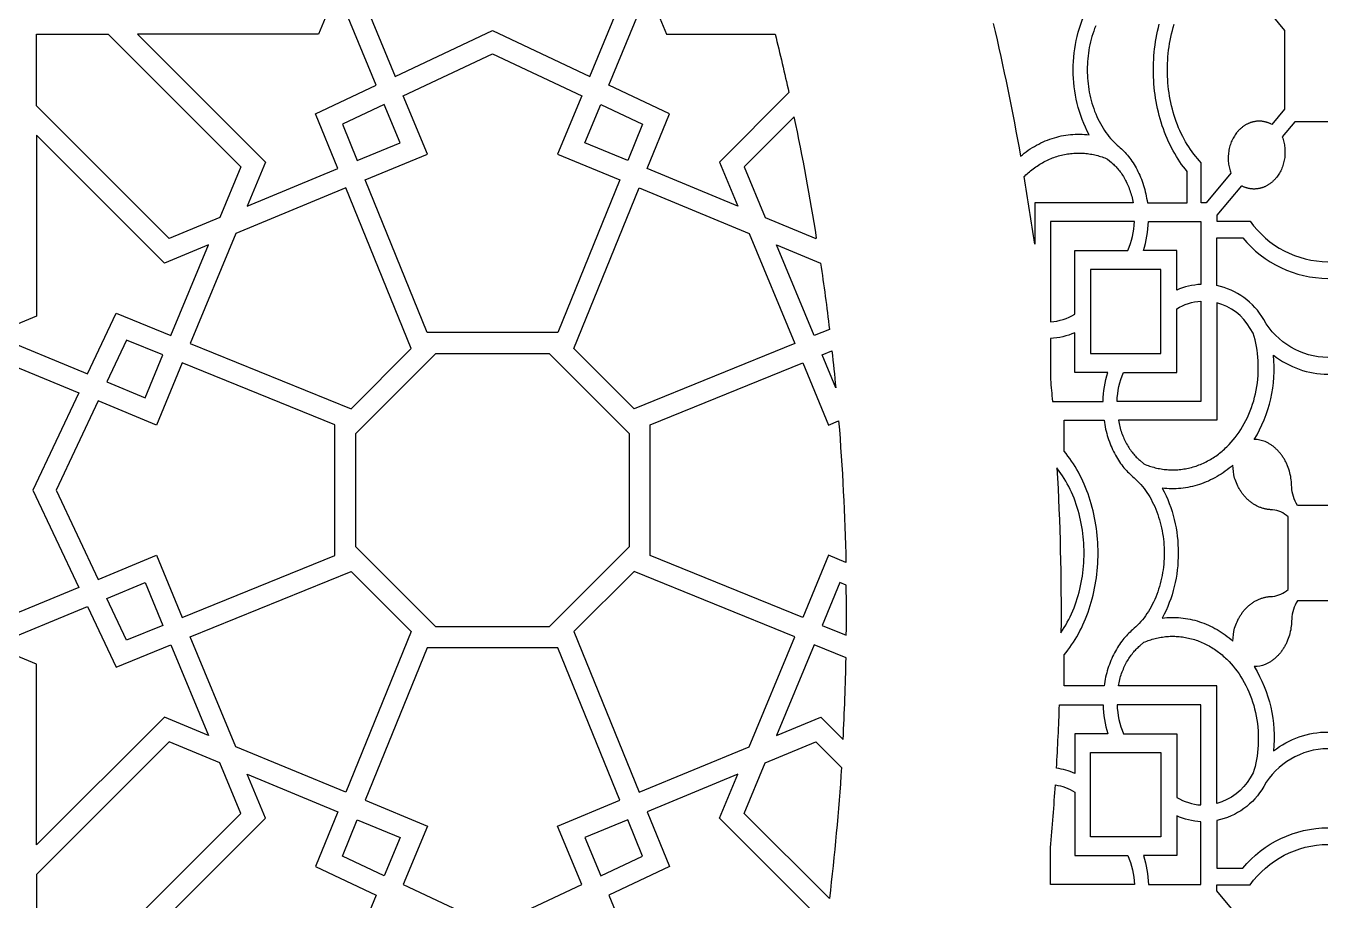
# Model space of a CAD drawing. Extents: x 59271 to 61367, y 41180 to 44085.
# Drawn here: x 60588.7 to 61073.9, y 41813.8 to 42139.9 of the extents above; entities that cross this region are included whole.
import ezdxf

# ---------------------------------------------------------------- set-up
doc = ezdxf.new("R2010")
doc.units = 0
doc.layers.get('0').update_dxf_attribs({"linetype": 'CONTINUOUS'})
doc.layers.add('LAYER_01', color=1, linetype='CONTINUOUS')

msp = doc.modelspace()

# ---------------------------------------------------------------- linework, layer by layer
for points in [[(60949.2, 42140.93, -0.013012), (60959.37, 42091.44), (60960.03, 42091.98), (60960.75, 42092.54), (60961.48, 42093.09), (60962.23, 42093.61), (60962.99, 42094.12), (60963.76, 42094.61), (60964.54, 42095.07), (60965.33, 42095.52), (60966.13, 42095.95), (60966.94, 42096.35), (60967.76, 42096.73), (60968.59, 42097.09), (60969.42, 42097.42), (60970.27, 42097.74), (60971.11, 42098.02), (60971.97, 42098.29), (60972.83, 42098.53), (60973.69, 42098.75), (60974.55, 42098.94), (60975.42, 42099.11), (60976.29, 42099.25), (60977.16, 42099.37), (60978.03, 42099.47), (60978.91, 42099.54), (60979.78, 42099.59), (60980.64, 42099.61), (60981.51, 42099.61), (60982.37, 42099.59), (60983.23, 42099.54), (60984.09, 42099.47), (60984.94, 42099.37, -0.124595), (60979.02, 42123.59, -0.124595), (60984.94, 42147.82)], [(61073.94, 42104.22), (61061.65, 42104.22), (61056.92, 42098.57), (61057.09, 42098.12), (61057.23, 42097.65), (61057.37, 42097.18), (61057.49, 42096.7), (61057.6, 42096.2), (61057.69, 42095.7), (61057.77, 42095.19), (61057.84, 42094.68), (61057.88, 42094.16), (61057.91, 42093.63), (61057.93, 42093.1), (61057.92, 42092.57), (61057.9, 42092.04), (61057.86, 42091.51), (61057.81, 42090.98), (61057.74, 42090.45), (61057.65, 42089.92), (61057.54, 42089.4), (61057.42, 42088.89), (61057.28, 42088.39), (61057.12, 42087.89), (61056.95, 42087.4), (61056.77, 42086.92), (61056.57, 42086.46), (61056.35, 42086), (61056.13, 42085.56), (61055.89, 42085.13), (61055.64, 42084.72), (61055.38, 42084.32), (61055.11, 42083.93), (61054.84, 42083.56), (61054.55, 42083.21), (61054.41, 42083.04), (61054.26, 42082.87), (61054.1, 42082.7), (61053.95, 42082.54), (61053.79, 42082.38), (61053.63, 42082.22), (61053.46, 42082.06), (61053.29, 42081.91), (61053.12, 42081.76), (61052.95, 42081.61), (61052.77, 42081.47), (61052.59, 42081.33), (61052.4, 42081.19), (61052.22, 42081.06), (61052.03, 42080.93), (61051.84, 42080.8), (61051.64, 42080.68), (61051.45, 42080.57), (61051.25, 42080.45), (61051.05, 42080.34), (61050.84, 42080.24), (61050.64, 42080.14), (61050.43, 42080.05), (61050.22, 42079.96), (61050.01, 42079.87), (61049.8, 42079.79), (61049.58, 42079.71), (61049.37, 42079.64), (61049.15, 42079.57), (61048.93, 42079.51), (61048.72, 42079.46), (61048.5, 42079.41), (61048.28, 42079.36), (61048.05, 42079.32), (61047.83, 42079.28), (61047.61, 42079.25), (61047.39, 42079.23), (61047.17, 42079.21), (61046.94, 42079.19), (61046.72, 42079.18), (61046.5, 42079.18), (61046.28, 42079.18), (61046.05, 42079.18), (61045.83, 42079.19), (61045.61, 42079.21), (61045.39, 42079.23), (61045.18, 42079.26), (61044.96, 42079.29), (61044.74, 42079.32), (61044.53, 42079.36), (61044.31, 42079.41), (61044.1, 42079.45), (61043.89, 42079.51), (61043.68, 42079.57), (61043.47, 42079.63), (61043.27, 42079.7), (61043.07, 42079.77), (61042.86, 42079.84), (61042.66, 42079.92), (61042.47, 42080.01), (61042.27, 42080.09), (61042.08, 42080.18), (61041.89, 42080.28), (61041.7, 42080.38), (61032.49, 42069.37), (61032.49, 42067.17), (61044.95, 42067.17, 0.240747), (61073.94, 42052.08)], [(61073.94, 42016.38, -0.26745), (61050, 42030.49, 0.215544), (61032.49, 42043.16), (61032.49, 42060.95), (61042.18, 42060.95, 0.222359), (61073.94, 42045.85), (61073.94, 42045.85)], [(61073.94, 41961.23), (61062.61, 41961.23, -0.12671), (61060.42, 41968.08), (61060.41, 41968.73), (61060.38, 41969.38), (61060.33, 41970.04), (61060.26, 41970.71), (61060.17, 41971.37), (61060.06, 41972.04), (61059.92, 41972.71), (61059.76, 41973.37), (61059.58, 41974.03), (61059.38, 41974.69), (61059.16, 41975.34), (61058.91, 41975.98), (61058.78, 41976.29), (61058.64, 41976.61), (61058.5, 41976.92), (61058.35, 41977.22), (61058.2, 41977.53), (61058.04, 41977.83), (61057.88, 41978.13), (61057.71, 41978.42), (61057.54, 41978.71), (61057.36, 41978.99), (61057.18, 41979.27), (61056.99, 41979.55), (61056.8, 41979.82), (61056.61, 41980.09), (61056.41, 41980.35), (61056.2, 41980.61), (61056, 41980.86), (61055.79, 41981.1), (61055.57, 41981.34), (61055.35, 41981.58), (61055.13, 41981.81), (61054.91, 41982.03), (61054.68, 41982.25), (61054.45, 41982.46), (61054.22, 41982.67), (61053.98, 41982.87), (61053.75, 41983.06), (61053.51, 41983.25), (61053.26, 41983.43), (61053.02, 41983.61), (61052.78, 41983.77), (61052.53, 41983.94), (61052.28, 41984.09), (61052.03, 41984.24), (61051.78, 41984.39), (61051.53, 41984.53), (61051.28, 41984.66), (61051.02, 41984.78), (61050.77, 41984.9), (61050.52, 41985.02, 0.091636), (61046.5, 41985.79, 0.159593), (61053.67, 42017.23, 0.16816), (61073.94, 42010.16)], [(61073.94, 41925.67), (61062.61, 41925.67, 0.12671), (61060.42, 41918.83), (61060.41, 41918.18), (61060.38, 41917.52), (61060.33, 41916.86), (61060.26, 41916.2), (61060.17, 41915.53), (61060.06, 41914.86), (61059.92, 41914.2), (61059.76, 41913.53), (61059.58, 41912.87), (61059.38, 41912.22), (61059.16, 41911.57), (61058.91, 41910.93), (61058.78, 41910.61), (61058.64, 41910.3), (61058.5, 41909.99), (61058.35, 41909.68), (61058.2, 41909.38), (61058.04, 41909.08), (61057.88, 41908.78), (61057.71, 41908.49), (61057.54, 41908.2), (61057.36, 41907.91), (61057.18, 41907.63), (61056.99, 41907.36), (61056.8, 41907.09), (61056.61, 41906.82), (61056.41, 41906.56), (61056.2, 41906.3), (61056, 41906.05), (61055.79, 41905.8), (61055.57, 41905.56), (61055.35, 41905.33), (61055.13, 41905.1), (61054.91, 41904.87), (61054.68, 41904.66), (61054.45, 41904.45), (61054.22, 41904.24), (61053.98, 41904.04), (61053.75, 41903.85), (61053.51, 41903.66), (61053.26, 41903.48), (61053.02, 41903.3), (61052.78, 41903.13), (61052.53, 41902.97), (61052.28, 41902.81), (61052.03, 41902.66), (61051.78, 41902.52), (61051.53, 41902.38), (61051.28, 41902.25), (61051.02, 41902.12), (61050.77, 41902), (61050.52, 41901.89, -0.091636), (61046.5, 41901.11, -0.159593), (61053.67, 41869.67, -0.16816), (61073.94, 41876.75)], [(61073.94, 41870.53, 0.26745), (61050, 41856.41, -0.215544), (61032.49, 41843.75), (61032.49, 41825.96), (61042.18, 41825.96, -0.222359), (61073.94, 41841.05), (61073.94, 41841.05)], [(61041.7, 41806.53), (61032.49, 41817.54), (61032.49, 41819.74), (61044.95, 41819.74, -0.240747), (61073.94, 41834.83)]]:
    msp.add_lwpolyline(points, format="xyb")
for points in [[(61052.99, 42143.93), (61057.72, 42138.27), (61057.72, 42123.59), (61057.72, 42108.92), (61052.99, 42103.26), (61052.81, 42103.36), (61052.62, 42103.46), (61052.42, 42103.55), (61052.23, 42103.63), (61052.03, 42103.72), (61051.83, 42103.8), (61051.63, 42103.87), (61051.43, 42103.94), (61051.22, 42104.01), (61051.02, 42104.07), (61050.81, 42104.13), (61050.6, 42104.18), (61050.38, 42104.23), (61050.17, 42104.28), (61049.96, 42104.32), (61049.74, 42104.35), (61049.52, 42104.38), (61049.3, 42104.41), (61049.08, 42104.43), (61048.86, 42104.45), (61048.64, 42104.46), (61048.42, 42104.46), (61048.2, 42104.46), (61047.98, 42104.46), (61047.75, 42104.45), (61047.53, 42104.43), (61047.31, 42104.41), (61047.09, 42104.39), (61046.86, 42104.36), (61046.64, 42104.32), (61046.42, 42104.28), (61046.2, 42104.23), (61045.98, 42104.18), (61045.76, 42104.13), (61045.54, 42104.06), (61045.33, 42104), (61045.11, 42103.93), (61044.9, 42103.85), (61044.69, 42103.77), (61044.48, 42103.68), (61044.27, 42103.59), (61044.06, 42103.5), (61043.85, 42103.4), (61043.65, 42103.29), (61043.45, 42103.19), (61043.25, 42103.07), (61043.05, 42102.96), (61042.86, 42102.83), (61042.67, 42102.71), (61042.48, 42102.58), (61042.29, 42102.45), (61042.11, 42102.31), (61041.93, 42102.17), (61041.75, 42102.03), (61041.58, 42101.88), (61041.41, 42101.73), (61041.24, 42101.58), (61041.07, 42101.42), (61040.91, 42101.26), (61040.75, 42101.1), (61040.59, 42100.94), (61040.44, 42100.77), (61040.29, 42100.6), (61040.15, 42100.43), (61039.86, 42100.08), (61039.58, 42099.71), (61039.31, 42099.32), (61039.06, 42098.92), (61038.81, 42098.51), (61038.57, 42098.08), (61038.34, 42097.64), (61038.13, 42097.18), (61037.93, 42096.72), (61037.75, 42096.24), (61037.58, 42095.75), (61037.42, 42095.25), (61037.28, 42094.75), (61037.16, 42094.23), (61037.05, 42093.71), (61036.96, 42093.19), (61036.89, 42092.66), (61036.83, 42092.13), (61036.8, 42091.6), (61036.77, 42091.07), (61036.77, 42090.54), (61036.78, 42090.01), (61036.81, 42089.48), (61036.86, 42088.96), (61036.92, 42088.45), (61037, 42087.94), (61037.1, 42087.44), (61037.2, 42086.94), (61037.33, 42086.46), (61037.46, 42085.99), (61037.61, 42085.52), (61037.77, 42085.07), (61028.56, 42074.07), (61026.72, 42074.07), (61026.72, 42088.96), (61026.02, 42089.71), (61025.33, 42090.49), (61024.65, 42091.3), (61023.98, 42092.14), (61023.33, 42093.01), (61022.7, 42093.91), (61022.08, 42094.84), (61021.48, 42095.8), (61020.9, 42096.78), (61020.34, 42097.78), (61019.8, 42098.81), (61019.28, 42099.87), (61018.78, 42100.94), (61018.3, 42102.04), (61017.85, 42103.15), (61017.42, 42104.29), (61017.02, 42105.44), (61016.64, 42106.6), (61016.29, 42107.78), (61015.96, 42108.97), (61015.66, 42110.17), (61015.38, 42111.38), (61015.14, 42112.59), (61014.91, 42113.81), (61014.72, 42115.04), (61014.55, 42116.26), (61014.41, 42117.49), (61014.29, 42118.72), (61014.21, 42119.95), (61014.14, 42121.17), (61014.11, 42122.38), (61014.09, 42123.59), (61014.11, 42124.81), (61014.14, 42126.02), (61014.21, 42127.24), (61014.29, 42128.47), (61014.41, 42129.7), (61014.55, 42130.93), (61014.72, 42132.15), (61014.91, 42133.38), (61015.14, 42134.6), (61015.38, 42135.81), (61015.66, 42137.02), (61015.96, 42138.22), (61016.29, 42139.41), (61016.64, 42140.59)], [(60987.38, 42139.97), (60986.99, 42139.01), (60986.63, 42138.03), (60986.3, 42137.04), (60985.99, 42136.03), (60985.7, 42135.02), (60985.44, 42133.99), (60985.21, 42132.96), (60985, 42131.92), (60984.81, 42130.88), (60984.66, 42129.83), (60984.52, 42128.79), (60984.41, 42127.74), (60984.33, 42126.7), (60984.27, 42125.66), (60984.24, 42124.62), (60984.22, 42123.59), (60984.24, 42122.57), (60984.27, 42121.53), (60984.33, 42120.49), (60984.41, 42119.45), (60984.52, 42118.4), (60984.66, 42117.36), (60984.81, 42116.31), (60985, 42115.27), (60985.21, 42114.23), (60985.44, 42113.2), (60985.7, 42112.17), (60985.99, 42111.16), (60986.3, 42110.15), (60986.63, 42109.16), (60986.99, 42108.18), (60987.38, 42107.22), (60987.78, 42106.27), (60988.21, 42105.34), (60988.66, 42104.44), (60989.13, 42103.55), (60989.62, 42102.69), (60990.13, 42101.85), (60990.65, 42101.04), (60991.2, 42100.25), (60991.76, 42099.49), (60992.33, 42098.76), (60992.92, 42098.06), (60993.52, 42097.38), (60994.14, 42096.74), (60994.76, 42096.12), (60995.39, 42095.54), (60996.03, 42094.99), (60996.5, 42094.59), (60996.96, 42094.17), (60997.42, 42093.73), (60997.88, 42093.27), (60998.33, 42092.8), (60998.78, 42092.3), (60999.22, 42091.79), (60999.65, 42091.26), (61000.07, 42090.71), (61000.49, 42090.14), (61000.9, 42089.56), (61001.3, 42088.96), (61001.69, 42088.34), (61002.07, 42087.7), (61002.44, 42087.05), (61002.8, 42086.38), (61003.14, 42085.7), (61003.48, 42085), (61003.8, 42084.29), (61004.11, 42083.56), (61004.4, 42082.82), (61004.68, 42082.07), (61004.95, 42081.31), (61005.2, 42080.53), (61005.43, 42079.75), (61005.65, 42078.96), (61005.86, 42078.16), (61006.05, 42077.35), (61006.22, 42076.54), (61006.37, 42075.72), (61006.51, 42074.89), (61006.63, 42074.07), (61021.51, 42074.07), (61021.51, 42085.65), (61020.8, 42086.52), (61020.1, 42087.43), (61019.41, 42088.37), (61018.74, 42089.33), (61018.09, 42090.32), (61017.45, 42091.34), (61016.83, 42092.38), (61016.23, 42093.45), (61015.65, 42094.55), (61015.09, 42095.66), (61014.55, 42096.8), (61014.03, 42097.96), (61013.54, 42099.14), (61013.06, 42100.34), (61012.61, 42101.56), (61012.19, 42102.79), (61011.79, 42104.04), (61011.41, 42105.3), (61011.06, 42106.57), (61010.74, 42107.86), (61010.44, 42109.15), (61010.17, 42110.45), (61009.92, 42111.76), (61009.7, 42113.07), (61009.51, 42114.39), (61009.34, 42115.71), (61009.2, 42117.03), (61009.09, 42118.35), (61009, 42119.67), (61008.94, 42120.98), (61008.9, 42122.29), (61008.89, 42123.59), (61008.9, 42124.9), (61008.94, 42126.21), (61009, 42127.52), (61009.09, 42128.84), (61009.2, 42130.16), (61009.34, 42131.48), (61009.51, 42132.8), (61009.7, 42134.12), (61009.92, 42135.43), (61010.17, 42136.74), (61010.44, 42138.04), (61010.74, 42139.33), (61011.06, 42140.62)]]:
    msp.add_lwpolyline(points)
for points in [[(60960.7, 42083.8), (60960.9, 42084.01), (60961.33, 42084.42), (60961.77, 42084.82), (60962.21, 42085.22), (60962.66, 42085.6), (60963.12, 42085.98), (60963.58, 42086.35), (60964.05, 42086.71), (60964.53, 42087.07), (60965.02, 42087.41), (60965.51, 42087.75), (60966, 42088.07), (60966.51, 42088.38), (60967.02, 42088.69), (60967.53, 42088.98), (60968.05, 42089.27), (60968.58, 42089.54), (60969.11, 42089.8), (60969.64, 42090.05), (60970.18, 42090.29), (60970.72, 42090.52), (60971.27, 42090.74), (60971.82, 42090.95), (60972.37, 42091.14), (60972.93, 42091.32), (60973.49, 42091.49), (60974.05, 42091.65), (60974.62, 42091.79), (60975.18, 42091.93), (60975.75, 42092.05), (60976.32, 42092.16), (60976.89, 42092.25), (60977.47, 42092.34), (60978.04, 42092.41), (60978.61, 42092.47), (60979.19, 42092.51), (60979.76, 42092.55), (60980.33, 42092.57), (60980.9, 42092.58), (60981.47, 42092.57), (60982.04, 42092.56), (60982.61, 42092.53), (60983.17, 42092.49), (60983.74, 42092.44), (60984.3, 42092.38), (60984.86, 42092.3), (60985.41, 42092.22), (60985.97, 42092.12), (60986.51, 42092.01), (60987.06, 42091.89), (60987.6, 42091.76), (60988.14, 42091.62), (60988.67, 42091.47), (60989.2, 42091.31), (60989.73, 42091.14), (60990.25, 42090.96), (60990.76, 42090.76), (60991.27, 42090.56), (60991.78, 42090.35), (60993.3, 42089), (60993.63, 42088.71), (60993.97, 42088.41), (60994.3, 42088.1), (60994.63, 42087.78), (60994.95, 42087.44), (60995.27, 42087.09), (60995.59, 42086.72), (60995.91, 42086.35), (60996.22, 42085.96), (60996.52, 42085.56), (60996.82, 42085.15), (60997.12, 42084.72), (60997.41, 42084.28), (60997.69, 42083.83), (60997.97, 42083.37), (60998.24, 42082.9), (60998.5, 42082.41), (60998.75, 42081.92), (60999, 42081.41), (60999.23, 42080.9), (60999.46, 42080.37), (60999.68, 42079.83), (60999.89, 42079.29), (61000.09, 42078.74), (61000.28, 42078.18), (61000.46, 42077.61), (61000.63, 42077.03), (61000.79, 42076.45), (61000.93, 42075.86), (61001.07, 42075.27), (61001.2, 42074.67), (61001.31, 42074.07), (60964.64, 42074.07), (60964.64, 42058.61, 0.006565)], [(60999.4, 42056.22, 0.090687), (61001.79, 42067.03), (60970.53, 42067.03), (60970.53, 42029.68, 0.123377), (60979.57, 42032.53), (60979.57, 42056.22)], [(61026.61, 42043.6, 0.093744), (61017.56, 42041.45), (61017.56, 42056.22), (61005.21, 42056.22, 0.067508), (61007, 42067.03), (61026.61, 42067.03)], [(61017.56, 42034.52, -0.123377), (61026.61, 42037.37), (61026.61, 42000.02), (60995.35, 42000.02, -0.090687), (60997.74, 42010.82), (61017.56, 42010.82)], [(61044.99, 42027.22, 0.200602), (61032.49, 42036.8), (61032.49, 41992.98), (60995.83, 41992.98), (60995.94, 41992.38), (60996.07, 41991.78), (60996.2, 41991.19), (60996.35, 41990.6), (60996.51, 41990.02), (60996.68, 41989.44), (60996.86, 41988.87), (60997.05, 41988.31), (60997.25, 41987.76), (60997.46, 41987.21), (60997.68, 41986.68), (60997.91, 41986.15), (60998.14, 41985.64), (60998.39, 41985.13), (60998.64, 41984.64), (60998.9, 41984.15), (60999.17, 41983.68), (60999.45, 41983.22), (60999.73, 41982.77), (61000.02, 41982.33), (61000.31, 41981.9), (61000.62, 41981.49), (61000.92, 41981.09), (61001.23, 41980.7), (61001.55, 41980.32), (61001.86, 41979.96), (61002.19, 41979.61), (61002.51, 41979.27), (61002.84, 41978.95), (61003.17, 41978.64), (61003.51, 41978.34), (61003.84, 41978.05), (61005.36, 41976.69), (61005.87, 41976.48), (61006.38, 41976.28), (61006.89, 41976.09), (61007.41, 41975.91), (61007.94, 41975.74), (61008.47, 41975.58), (61009, 41975.43), (61009.54, 41975.29), (61010.08, 41975.16), (61010.62, 41975.04), (61011.17, 41974.93), (61011.73, 41974.83), (61012.28, 41974.74), (61012.84, 41974.67), (61013.4, 41974.61), (61013.96, 41974.56), (61014.53, 41974.52), (61015.1, 41974.49), (61015.67, 41974.47), (61016.24, 41974.47), (61016.81, 41974.48), (61017.38, 41974.5), (61017.95, 41974.54), (61018.53, 41974.58), (61019.1, 41974.64), (61019.67, 41974.71), (61020.24, 41974.8), (61020.82, 41974.89), (61021.39, 41975), (61021.95, 41975.12), (61022.52, 41975.25), (61023.09, 41975.4), (61023.65, 41975.56), (61024.21, 41975.73), (61024.77, 41975.91), (61025.32, 41976.1), (61025.87, 41976.31), (61026.42, 41976.52), (61026.96, 41976.75), (61027.5, 41976.99), (61028.03, 41977.24), (61028.56, 41977.51), (61029.09, 41977.78), (61029.61, 41978.06), (61030.12, 41978.36), (61030.63, 41978.66), (61031.13, 41978.98), (61031.63, 41979.3), (61032.12, 41979.64), (61032.61, 41979.98), (61033.09, 41980.33), (61033.56, 41980.7), (61034.02, 41981.07), (61034.48, 41981.44), (61034.93, 41981.83), (61035.37, 41982.23), (61035.81, 41982.63), (61036.24, 41983.04), (61037.07, 41983.88), (61037.87, 41984.74), (61038.64, 41985.63), (61039.39, 41986.55), (61040.11, 41987.51), (61040.81, 41988.51), (61041.49, 41989.54), (61042.15, 41990.61), (61042.77, 41991.71), (61043.37, 41992.85), (61043.94, 41994.01), (61044.47, 41995.21), (61044.98, 41996.43), (61045.44, 41997.68), (61045.87, 41998.95), (61046.26, 42000.24), (61046.62, 42001.56), (61046.93, 42002.88), (61047.21, 42004.22), (61047.44, 42005.58), (61047.63, 42006.94), (61047.78, 42008.3), (61047.89, 42009.67), (61047.96, 42011.04), (61047.98, 42012.41), (61047.97, 42013.77), (61047.91, 42015.13), (61047.82, 42016.47), (61047.68, 42017.8), (61047.51, 42019.12), (61047.3, 42020.42), (61047.06, 42021.7), (61046.78, 42022.96), (61046.47, 42024.19), (61046.12, 42025.41)], [(60971.23, 42000.02), (60990.14, 42000.02, -0.067508), (60991.93, 42010.82), (60979.57, 42010.82), (60979.57, 42025.59, -0.093744), (60970.53, 42023.45), (60970.53, 42008.15, -0.002102)], [(61059.06, 41956.99, 0.165069), (61053.33, 41959.61), (61053.06, 41959.61), (61052.79, 41959.62), (61052.51, 41959.63), (61052.24, 41959.65), (61051.96, 41959.68), (61051.69, 41959.71), (61051.41, 41959.75), (61051.13, 41959.8), (61050.85, 41959.85), (61050.57, 41959.91), (61050.29, 41959.97), (61050.01, 41960.04), (61049.74, 41960.12), (61049.46, 41960.2), (61049.18, 41960.29), (61048.9, 41960.39), (61048.62, 41960.5), (61048.35, 41960.61), (61048.07, 41960.73), (61047.8, 41960.85), (61047.53, 41960.98), (61047.26, 41961.12), (61046.99, 41961.26), (61046.72, 41961.41), (61046.46, 41961.57), (61046.2, 41961.73), (61045.94, 41961.9), (61045.68, 41962.08), (61045.42, 41962.26), (61045.17, 41962.45), (61044.92, 41962.65), (61044.68, 41962.85), (61044.44, 41963.05), (61044.2, 41963.27), (61043.96, 41963.48), (61043.73, 41963.71), (61043.51, 41963.93), (61043.28, 41964.17), (61043.06, 41964.4), (61042.85, 41964.65), (61042.64, 41964.89), (61042.43, 41965.15), (61042.23, 41965.4), (61042.03, 41965.66), (61041.84, 41965.93), (61041.66, 41966.19), (61041.47, 41966.47), (61041.3, 41966.74), (61041.12, 41967.02), (61040.96, 41967.3), (61040.79, 41967.58), (61040.64, 41967.87), (61040.34, 41968.45), (61040.06, 41969.04), (61039.8, 41969.63), (61039.57, 41970.23), (61039.35, 41970.84), (61039.16, 41971.44, -0.065359), (61038.51, 41976.24), (61037.82, 41975.65), (61037.11, 41975.07), (61036.39, 41974.5), (61035.66, 41973.96), (61034.91, 41973.43), (61034.15, 41972.93), (61033.38, 41972.44), (61032.6, 41971.97), (61031.81, 41971.53), (61031.01, 41971.1), (61030.2, 41970.7), (61029.38, 41970.32), (61028.55, 41969.96), (61027.71, 41969.62), (61026.87, 41969.31), (61026.02, 41969.02), (61025.17, 41968.76), (61024.31, 41968.52), (61023.45, 41968.3), (61022.59, 41968.11), (61021.72, 41967.94), (61020.85, 41967.79), (61019.98, 41967.67), (61019.1, 41967.58), (61018.23, 41967.51), (61017.36, 41967.46), (61016.5, 41967.44), (61015.63, 41967.44), (61014.77, 41967.46), (61013.91, 41967.51), (61013.05, 41967.58), (61012.2, 41967.68, -0.124595), (61018.12, 41943.45, -0.124595), (61012.2, 41919.23), (61013.05, 41919.33), (61013.91, 41919.4), (61014.77, 41919.44), (61015.63, 41919.47), (61016.5, 41919.47), (61017.36, 41919.45), (61018.23, 41919.4), (61019.1, 41919.33), (61019.98, 41919.23), (61020.85, 41919.11), (61021.72, 41918.97), (61022.59, 41918.8), (61023.45, 41918.61), (61024.31, 41918.39), (61025.17, 41918.15), (61026.02, 41917.88), (61026.87, 41917.59), (61027.71, 41917.28), (61028.55, 41916.95), (61029.38, 41916.59), (61030.2, 41916.21), (61031.01, 41915.8), (61031.81, 41915.38), (61032.6, 41914.93), (61033.38, 41914.47), (61034.15, 41913.98), (61034.91, 41913.47), (61035.66, 41912.95), (61036.39, 41912.4), (61037.11, 41911.84), (61037.82, 41911.26), (61038.51, 41910.66, -0.065359), (61039.16, 41915.46), (61039.35, 41916.07), (61039.57, 41916.67), (61039.8, 41917.27), (61040.06, 41917.87), (61040.34, 41918.46), (61040.64, 41919.04), (61040.79, 41919.32), (61040.96, 41919.61), (61041.12, 41919.89), (61041.3, 41920.17), (61041.47, 41920.44), (61041.66, 41920.71), (61041.84, 41920.98), (61042.03, 41921.24), (61042.23, 41921.5), (61042.43, 41921.76), (61042.64, 41922.01), (61042.85, 41922.26), (61043.06, 41922.5), (61043.28, 41922.74), (61043.51, 41922.97), (61043.73, 41923.2), (61043.96, 41923.42), (61044.2, 41923.64), (61044.44, 41923.85), (61044.68, 41924.06), (61044.92, 41924.26), (61045.17, 41924.45), (61045.42, 41924.64), (61045.68, 41924.83), (61045.94, 41925), (61046.2, 41925.17), (61046.46, 41925.34), (61046.72, 41925.49), (61046.99, 41925.64), (61047.26, 41925.79), (61047.53, 41925.93), (61047.8, 41926.06), (61048.07, 41926.18), (61048.35, 41926.3), (61048.62, 41926.41), (61048.9, 41926.52), (61049.18, 41926.61), (61049.46, 41926.7), (61049.74, 41926.79), (61050.01, 41926.87), (61050.29, 41926.94), (61050.57, 41927), (61050.85, 41927.06), (61051.13, 41927.11), (61051.41, 41927.16), (61051.69, 41927.19), (61051.96, 41927.23), (61052.24, 41927.25), (61052.51, 41927.27), (61052.79, 41927.29), (61053.06, 41927.29), (61053.33, 41927.3, 0.165069), (61059.06, 41929.91)], [(60974.44, 41913.77), (60974.44, 41913.77), (60975.06, 41914.7), (60975.66, 41915.66), (60976.24, 41916.64), (60976.8, 41917.64), (60977.34, 41918.67), (60977.86, 41919.73), (60978.36, 41920.8), (60978.84, 41921.9), (60979.29, 41923.01), (60979.72, 41924.15), (60980.12, 41925.3), (60980.5, 41926.46), (60980.85, 41927.64), (60981.18, 41928.83), (60981.48, 41930.03), (60981.76, 41931.23), (60982, 41932.45), (60982.23, 41933.67), (60982.42, 41934.9), (60982.59, 41936.12), (60982.73, 41937.35), (60982.84, 41938.58), (60982.93, 41939.8), (60983, 41941.03), (60983.03, 41942.24), (60983.05, 41943.45), (60983.05, 41943.45), (60983.05, 41943.45), (60983.03, 41944.66), (60983, 41945.88), (60982.93, 41947.1), (60982.84, 41948.33), (60982.73, 41949.56), (60982.59, 41950.78), (60982.42, 41952.01), (60982.23, 41953.24), (60982, 41954.46), (60981.76, 41955.67), (60981.48, 41956.88), (60981.18, 41958.08), (60980.85, 41959.27), (60980.5, 41960.45), (60980.12, 41961.61), (60979.72, 41962.76), (60979.29, 41963.89), (60978.84, 41965.01), (60978.36, 41966.1), (60977.86, 41967.18), (60977.34, 41968.23), (60976.8, 41969.26), (60976.24, 41970.27), (60975.66, 41971.25), (60975.06, 41972.21), (60974.44, 41973.13), (60973.8, 41974.03), (60973.15, 41974.91), (60972.94, 41975.17, -0.01582)], [(61044.99, 41859.68, -0.200602), (61032.49, 41850.11), (61032.49, 41893.93), (60995.83, 41893.93), (60995.94, 41894.53), (60996.07, 41895.13), (60996.2, 41895.72), (60996.35, 41896.31), (60996.51, 41896.89), (60996.68, 41897.47), (60996.86, 41898.04), (60997.05, 41898.6), (60997.25, 41899.15), (60997.46, 41899.69), (60997.68, 41900.23), (60997.91, 41900.75), (60998.14, 41901.27), (60998.39, 41901.78), (60998.64, 41902.27), (60998.9, 41902.76), (60999.17, 41903.23), (60999.45, 41903.69), (60999.73, 41904.14), (61000.02, 41904.58), (61000.31, 41905), (61000.62, 41905.42), (61000.92, 41905.82), (61001.23, 41906.21), (61001.55, 41906.58), (61001.86, 41906.95), (61002.19, 41907.3), (61002.51, 41907.63), (61002.84, 41907.96), (61003.17, 41908.27), (61003.51, 41908.57), (61003.84, 41908.86), (61005.36, 41910.21), (61005.87, 41910.42), (61006.38, 41910.62), (61006.89, 41910.81), (61007.41, 41911), (61007.94, 41911.17), (61008.47, 41911.33), (61009, 41911.48), (61009.54, 41911.62), (61010.08, 41911.75), (61010.62, 41911.87), (61011.17, 41911.98), (61011.73, 41912.08), (61012.28, 41912.16), (61012.84, 41912.24), (61013.4, 41912.3), (61013.96, 41912.35), (61014.53, 41912.39), (61015.1, 41912.42), (61015.67, 41912.43), (61016.24, 41912.43), (61016.81, 41912.43), (61017.38, 41912.4), (61017.95, 41912.37), (61018.53, 41912.32), (61019.1, 41912.27), (61019.67, 41912.19), (61020.24, 41912.11), (61020.82, 41912.01), (61021.39, 41911.91), (61021.95, 41911.79), (61022.52, 41911.65), (61023.09, 41911.51), (61023.65, 41911.35), (61024.21, 41911.18), (61024.77, 41911), (61025.32, 41910.8), (61025.87, 41910.6), (61026.42, 41910.38), (61026.96, 41910.15), (61027.5, 41909.91), (61028.03, 41909.66), (61028.56, 41909.4), (61029.09, 41909.13), (61029.61, 41908.84), (61030.12, 41908.55), (61030.63, 41908.24), (61031.13, 41907.93), (61031.63, 41907.6), (61032.12, 41907.27), (61032.61, 41906.93), (61033.09, 41906.57), (61033.56, 41906.21), (61034.02, 41905.84), (61034.48, 41905.46), (61034.93, 41905.08), (61035.37, 41904.68), (61035.81, 41904.28), (61036.24, 41903.87), (61037.07, 41903.03), (61037.87, 41902.16), (61038.64, 41901.27), (61039.39, 41900.35), (61040.11, 41899.39), (61040.81, 41898.4), (61041.49, 41897.37), (61042.15, 41896.3), (61042.77, 41895.2), (61043.37, 41894.06), (61043.94, 41892.9), (61044.47, 41891.7), (61044.98, 41890.48), (61045.44, 41889.23), (61045.87, 41887.96), (61046.26, 41886.66), (61046.62, 41885.35), (61046.93, 41884.02), (61047.21, 41882.68), (61047.44, 41881.33), (61047.63, 41879.97), (61047.78, 41878.6), (61047.89, 41877.23), (61047.96, 41875.86), (61047.98, 41874.5), (61047.97, 41873.14), (61047.91, 41871.78), (61047.82, 41870.44), (61047.68, 41869.11), (61047.51, 41867.79), (61047.3, 41866.49), (61047.06, 41865.21), (61046.78, 41863.95), (61046.47, 41862.71), (61046.12, 41861.5)], [(60973.87, 41886.89), (60990.14, 41886.89, 0.067508), (60991.93, 41876.08), (60979.57, 41876.08), (60979.57, 41861.31, 0.071333), (60972.75, 41863.26, 0.006092)], [(61017.56, 41852.39, 0.123377), (61026.61, 41849.54), (61026.61, 41886.89), (60995.35, 41886.89, 0.090687), (60997.74, 41876.08), (61017.56, 41876.08)], [(60972.36, 41857.03, -0.099538), (60979.57, 41854.38), (60979.57, 41830.68), (60999.4, 41830.68, -0.090687), (61001.79, 41819.88), (60970.53, 41819.88), (60970.53, 41833.65, 0.00604)], [(61026.61, 41843.31, -0.093744), (61017.56, 41845.45), (61017.56, 41830.68), (61005.21, 41830.68, -0.067508), (61007, 41819.88), (61026.61, 41819.88)]]:
    msp.add_lwpolyline(points, format="xyb", close=True)
for points in [[(60985.46, 42017.86), (61011.68, 42017.86), (61011.68, 42049.19), (60985.46, 42049.19)], [(61012.92, 41943.45), (61012.9, 41942.43), (61012.87, 41941.39), (61012.81, 41940.35), (61012.73, 41939.31), (61012.62, 41938.26), (61012.48, 41937.22), (61012.32, 41936.17), (61012.14, 41935.13), (61011.93, 41934.09), (61011.7, 41933.06), (61011.44, 41932.03), (61011.15, 41931.01), (61010.84, 41930.01), (61010.5, 41929.02), (61010.15, 41928.04), (61009.76, 41927.07), (61009.36, 41926.13), (61008.93, 41925.2), (61008.48, 41924.3), (61008.01, 41923.41), (61007.52, 41922.55), (61007.01, 41921.71), (61006.49, 41920.9), (61005.94, 41920.11), (61005.38, 41919.35), (61004.81, 41918.62), (61004.22, 41917.91), (61003.62, 41917.24), (61003, 41916.6), (61002.38, 41915.98), (61001.75, 41915.4), (61001.11, 41914.84), (61000.64, 41914.44), (61000.17, 41914.03), (60999.71, 41913.59), (60999.26, 41913.13), (60998.81, 41912.66), (60998.36, 41912.16), (60997.92, 41911.65), (60997.49, 41911.12), (60997.07, 41910.57), (60996.65, 41910), (60996.24, 41909.42), (60995.84, 41908.82), (60995.45, 41908.2), (60995.07, 41907.56), (60994.7, 41906.91), (60994.34, 41906.24), (60993.99, 41905.56), (60993.66, 41904.86), (60993.34, 41904.14), (60993.03, 41903.42), (60992.74, 41902.68), (60992.46, 41901.93), (60992.19, 41901.17), (60991.94, 41900.39), (60991.71, 41899.61), (60991.49, 41898.82), (60991.28, 41898.02), (60991.09, 41897.21), (60990.92, 41896.4), (60990.77, 41895.58), (60990.63, 41894.75), (60990.51, 41893.93), (60975.62, 41893.93), (60975.62, 41905.51), (60976.34, 41906.38), (60977.04, 41907.29), (60977.72, 41908.23), (60978.39, 41909.19), (60979.05, 41910.18), (60979.69, 41911.2), (60980.31, 41912.24), (60980.91, 41913.31), (60981.49, 41914.41), (60982.05, 41915.52), (60982.59, 41916.66), (60983.11, 41917.82), (60983.6, 41919), (60984.08, 41920.2), (60984.53, 41921.42), (60984.95, 41922.65), (60985.35, 41923.9), (60985.73, 41925.16), (60986.08, 41926.43), (60986.4, 41927.72), (60986.7, 41929.01), (60986.97, 41930.31), (60987.22, 41931.62), (60987.44, 41932.93), (60987.63, 41934.25), (60987.8, 41935.57), (60987.94, 41936.89), (60988.05, 41938.21), (60988.14, 41939.53), (60988.2, 41940.84), (60988.24, 41942.15), (60988.25, 41943.45), (60988.24, 41944.76), (60988.2, 41946.07), (60988.14, 41947.38), (60988.05, 41948.7), (60987.94, 41950.02), (60987.8, 41951.34), (60987.63, 41952.66), (60987.44, 41953.97), (60987.22, 41955.29), (60986.97, 41956.6), (60986.7, 41957.9), (60986.4, 41959.19), (60986.08, 41960.48), (60985.73, 41961.75), (60985.35, 41963.01), (60984.95, 41964.26), (60984.53, 41965.49), (60984.08, 41966.71), (60983.6, 41967.91), (60983.11, 41969.09), (60982.59, 41970.25), (60982.05, 41971.39), (60981.49, 41972.5), (60980.91, 41973.6), (60980.31, 41974.66), (60979.69, 41975.71), (60979.05, 41976.73), (60978.39, 41977.72), (60977.72, 41978.68), (60977.04, 41979.62), (60976.34, 41980.52), (60975.62, 41981.4), (60975.62, 41992.98), (60990.51, 41992.98), (60990.63, 41992.15), (60990.77, 41991.33), (60990.92, 41990.51), (60991.09, 41989.7), (60991.28, 41988.89), (60991.49, 41988.09), (60991.71, 41987.3), (60991.94, 41986.51), (60992.19, 41985.74), (60992.46, 41984.98), (60992.74, 41984.23), (60993.03, 41983.49), (60993.34, 41982.76), (60993.66, 41982.05), (60993.99, 41981.35), (60994.34, 41980.67), (60994.7, 41980), (60995.07, 41979.35), (60995.45, 41978.71), (60995.84, 41978.09), (60996.24, 41977.49), (60996.65, 41976.9), (60997.07, 41976.34), (60997.49, 41975.79), (60997.92, 41975.26), (60998.36, 41974.75), (60998.81, 41974.25), (60999.26, 41973.78), (60999.71, 41973.32), (61000.17, 41972.88), (61000.64, 41972.46), (61001.11, 41972.06), (61001.75, 41971.51), (61002.38, 41970.93), (61003, 41970.31), (61003.62, 41969.67), (61004.22, 41968.99), (61004.81, 41968.29), (61005.38, 41967.56), (61005.94, 41966.8), (61006.49, 41966.01), (61007.01, 41965.2), (61007.52, 41964.36), (61008.01, 41963.5), (61008.48, 41962.61), (61008.93, 41961.71), (61009.36, 41960.78), (61009.76, 41959.83), (61010.15, 41958.87), (61010.5, 41957.89), (61010.84, 41956.9), (61011.15, 41955.89), (61011.44, 41954.88), (61011.7, 41953.85), (61011.93, 41952.82), (61012.14, 41951.78), (61012.32, 41950.74), (61012.48, 41949.69), (61012.62, 41948.64), (61012.73, 41947.6), (61012.81, 41946.55), (61012.87, 41945.52), (61012.9, 41944.48)], [(60985.46, 41869.05), (61011.68, 41869.05), (61011.68, 41837.72), (60985.46, 41837.72)]]:
    msp.add_lwpolyline(points, close=True)
at = {"layer": 'LAYER_01'}
for points in [[(60762.56, 42138.21), (60798.84, 42121.17), (60816.4, 42163.56), (60798.84, 42205.96), (60762.56, 42188.92), (60726.28, 42205.96), (60708.72, 42163.56), (60726.28, 42121.17)], [(60719.22, 42117.85), (60704.5, 42153.38), (60697.68, 42136.9), (60630.28, 42136.9), (60677.94, 42089.24), (60671.11, 42072.76), (60704.95, 42086.78), (60696.62, 42107.24)], [(60668.74, 42087.41), (60660.93, 42068.55), (60642.06, 42060.73), (60592.57, 42110.21), (60592.57, 42136.9), (60619.26, 42136.9)], [(60762.56, 42129.6), (60795.86, 42113.96), (60786.83, 42092.16), (60810.04, 42082.54), (60786.89, 42025.64), (60738.24, 42025.64), (60715.09, 42082.54), (60738.3, 42092.16), (60729.27, 42113.96)], [(60722.2, 42110.64), (60706.63, 42103.33), (60712.15, 42089.76), (60728.11, 42096.38)], [(60802.92, 42110.64), (60818.5, 42103.33), (60812.98, 42089.76), (60797.01, 42096.38)], [(60642.69, 42024.53), (60656.71, 42058.36), (60640.23, 42051.53), (60592.57, 42099.19), (60592.57, 42031.8), (60576.09, 42024.97), (60611.62, 42010.25), (60622.23, 42032.85)], [(60707.88, 42079.56), (60666.89, 42062.58), (60649.91, 42021.59), (60709.81, 41997.22), (60732.25, 42019.66)], [(60817.24, 42079.56), (60858.23, 42062.58), (60875.21, 42021.59), (60815.31, 41997.22), (60792.87, 42019.66)], [(60591.26, 41966.91), (60608.3, 41930.63), (60565.91, 41913.07), (60523.52, 41930.63), (60540.56, 41966.91), (60523.52, 42003.19), (60565.91, 42020.75), (60608.3, 42003.19)], [(60639.71, 42017.32), (60626.14, 42022.84), (60618.83, 42007.27), (60633.1, 42001.36)], [(60762.56, 42017.84), (60783.66, 42017.84), (60813.5, 41988.01), (60813.5, 41945.81), (60783.66, 41915.98), (60741.46, 41915.98), (60711.63, 41945.81), (60711.63, 41988.01), (60741.46, 42017.84)], [(60599.87, 41966.91), (60615.51, 41933.62), (60637.32, 41942.65), (60646.93, 41919.43), (60703.83, 41942.58), (60703.83, 41991.24), (60646.93, 42014.39), (60637.32, 41991.17), (60615.51, 42000.2)], [(60639.71, 41916.5), (60626.14, 41910.98), (60618.83, 41926.55), (60633.1, 41932.46)], [(60707.88, 41854.26), (60666.89, 41871.24), (60649.91, 41912.23), (60709.81, 41936.6), (60732.25, 41914.16)], [(60817.24, 41854.26), (60858.23, 41871.24), (60875.21, 41912.23), (60815.31, 41936.6), (60792.87, 41914.16)], [(60642.69, 41909.29), (60656.71, 41875.46), (60640.23, 41882.29), (60592.57, 41834.63), (60592.57, 41902.02), (60576.09, 41908.85), (60611.62, 41923.57), (60622.23, 41900.97)], [(60762.56, 41804.22), (60795.86, 41819.86), (60786.83, 41841.66), (60810.04, 41851.28), (60786.89, 41908.18), (60738.24, 41908.18), (60715.09, 41851.28), (60738.3, 41841.66), (60729.27, 41819.86)], [(60668.74, 41846.4), (60660.93, 41865.27), (60642.06, 41873.09), (60592.57, 41823.61), (60592.57, 41796.92), (60619.26, 41796.92)], [(60719.22, 41815.97), (60704.5, 41780.44), (60697.68, 41796.92), (60630.28, 41796.92), (60677.94, 41844.58), (60671.11, 41861.06), (60704.95, 41847.04), (60696.62, 41826.58)], [(60722.2, 41823.17), (60706.63, 41830.49), (60712.15, 41844.06), (60728.11, 41837.44)], [(60802.92, 41823.17), (60818.5, 41830.49), (60812.98, 41844.06), (60797.01, 41837.44)]]:
    msp.add_lwpolyline(points, close=True, dxfattribs=at)
for points in [[(60873.04, 42115.1), (60847.19, 42089.24), (60854.01, 42072.76), (60820.18, 42086.78), (60828.5, 42107.24), (60805.91, 42117.85), (60820.62, 42153.38), (60827.45, 42136.9), (60867.88, 42136.9, -0.006288)], [(60875.01, 42106.04), (60856.38, 42087.41), (60864.2, 42068.55), (60883.07, 42060.73), (60883.37, 42061.03, 0.012849)], [(60888.14, 42026.85), (60882.43, 42024.53), (60868.42, 42058.36), (60884.83, 42051.56, -0.006998)], [(60890.47, 42005.11), (60885.41, 42017.32), (60889.06, 42018.81, -0.003864)], [(60894.26, 41939.98), (60887.81, 41942.65), (60878.19, 41919.43), (60821.29, 41942.58), (60821.29, 41991.24), (60878.19, 42014.39), (60887.81, 41991.17), (60891.56, 41992.73, -0.014825)], [(60894.4, 41931.48), (60892.03, 41932.46), (60885.41, 41916.5), (60894.42, 41912.83, 0.005234)], [(60894.31, 41904.46), (60882.43, 41909.29), (60868.42, 41875.46), (60884.9, 41882.29), (60893.22, 41873.96, 0.008566)], [(60888.11, 41814.68), (60856.38, 41846.4), (60864.2, 41865.27), (60883.07, 41873.09), (60892.61, 41863.54, -0.013773)], [(60886.88, 41804.89), (60847.19, 41844.58), (60854.01, 41861.06), (60820.18, 41847.04), (60828.5, 41826.58), (60805.91, 41815.97), (60820.62, 41780.44), (60827.45, 41796.92), (60885.79, 41796.92, 0.002256)]]:
    msp.add_lwpolyline(points, format="xyb", close=True, dxfattribs=at)

doc.saveas('drawing.dxf')
